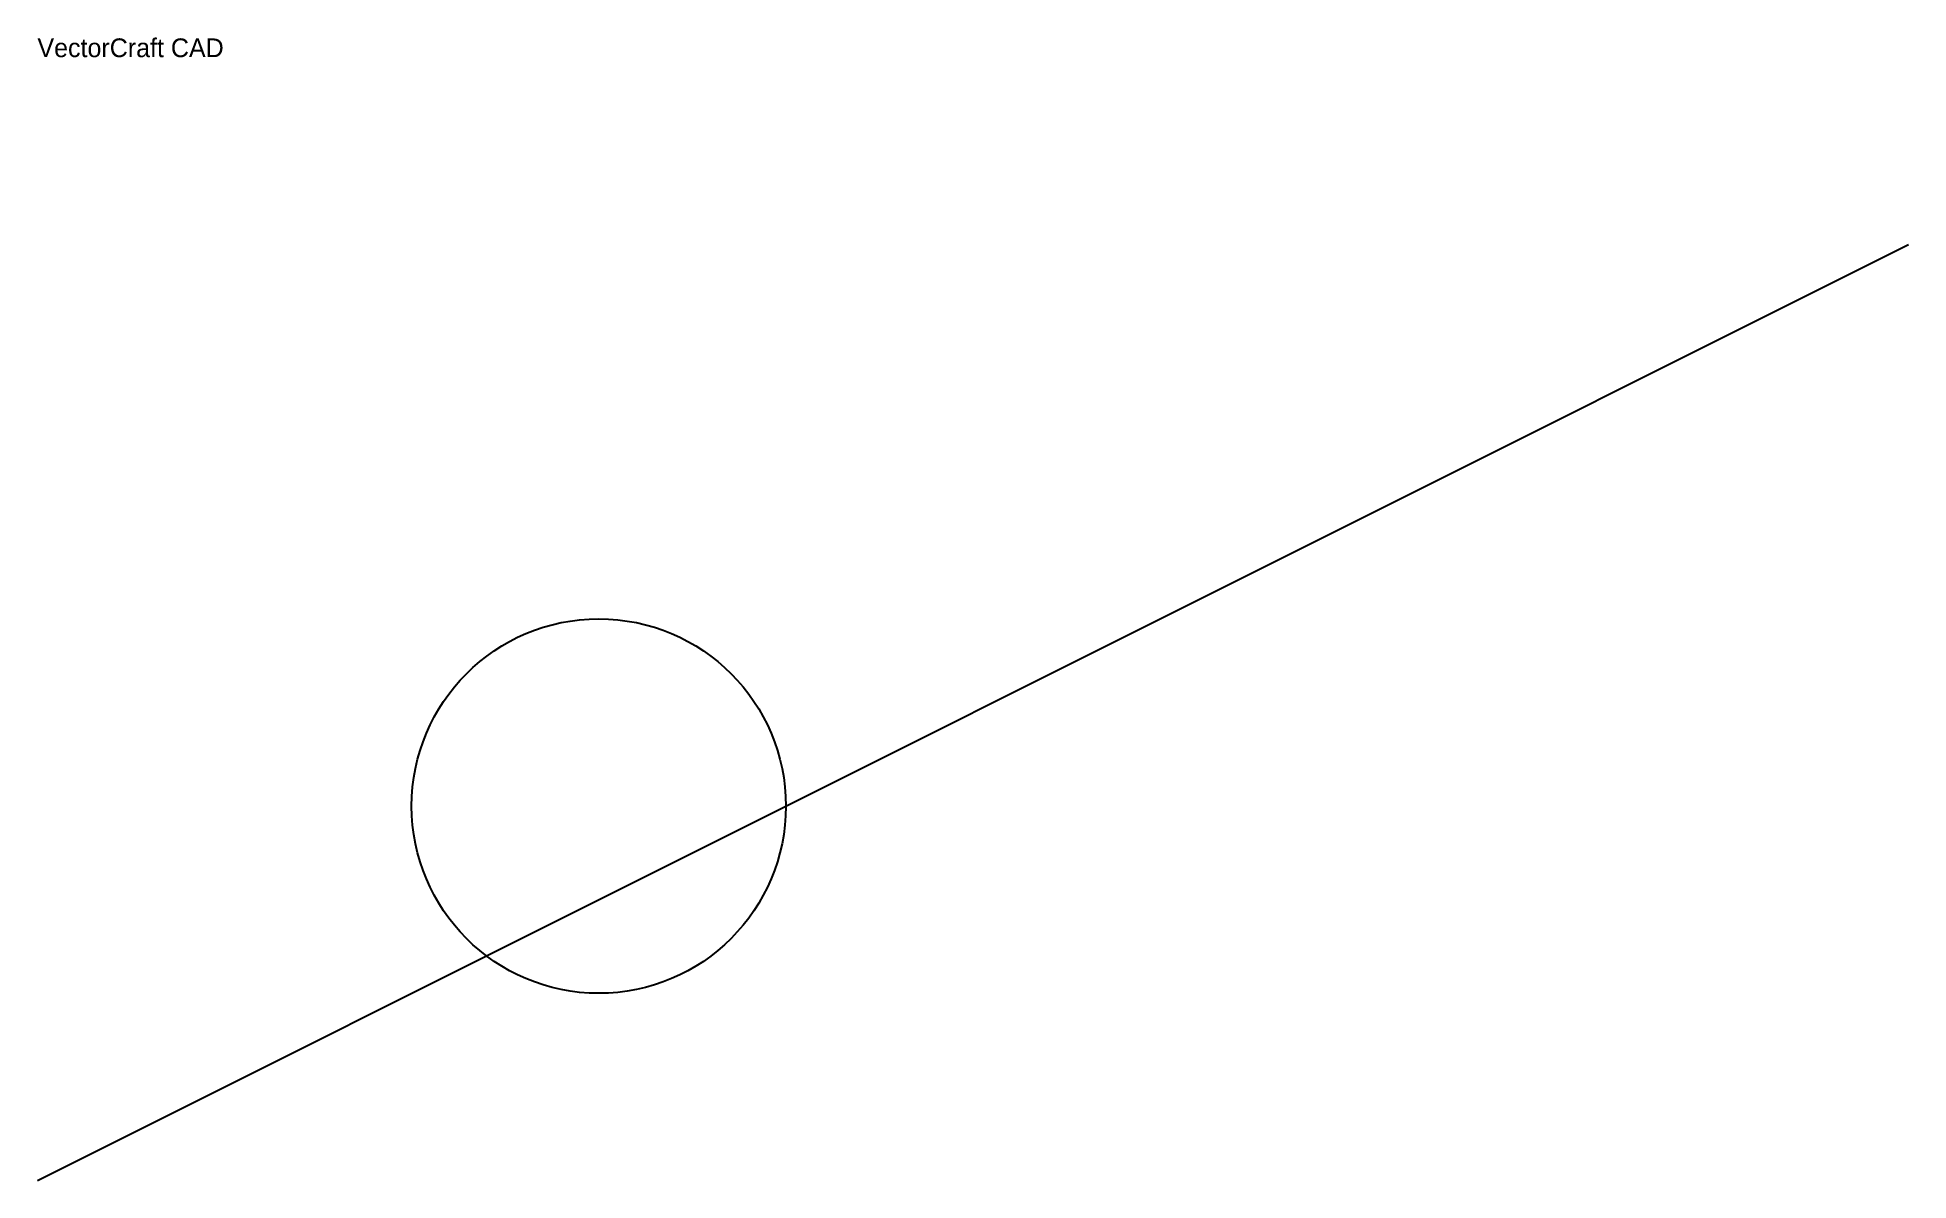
# Model space of a CAD drawing. Header units: millimetres. Extents: x 10 to 110, y 20 to 81.
import ezdxf

# ---------------------------------------------------------------- set-up
doc = ezdxf.new("R2010")
doc.units = ezdxf.units.MM
doc.layers.add('Geometry', color=7, linetype='Continuous')

msp = doc.modelspace()

# ---------------------------------------------------------------- linework, layer by layer
msp.add_circle((40, 40), 10)
at = {"layer": 'Geometry'}
msp.add_line((10, 20), (110, 70), dxfattribs=at)

# ---------------------------------------------------------------- texts
msp.add_text('VectorCraft CAD', height=1).set_placement((10, 80))

doc.saveas('drawing.dxf')
